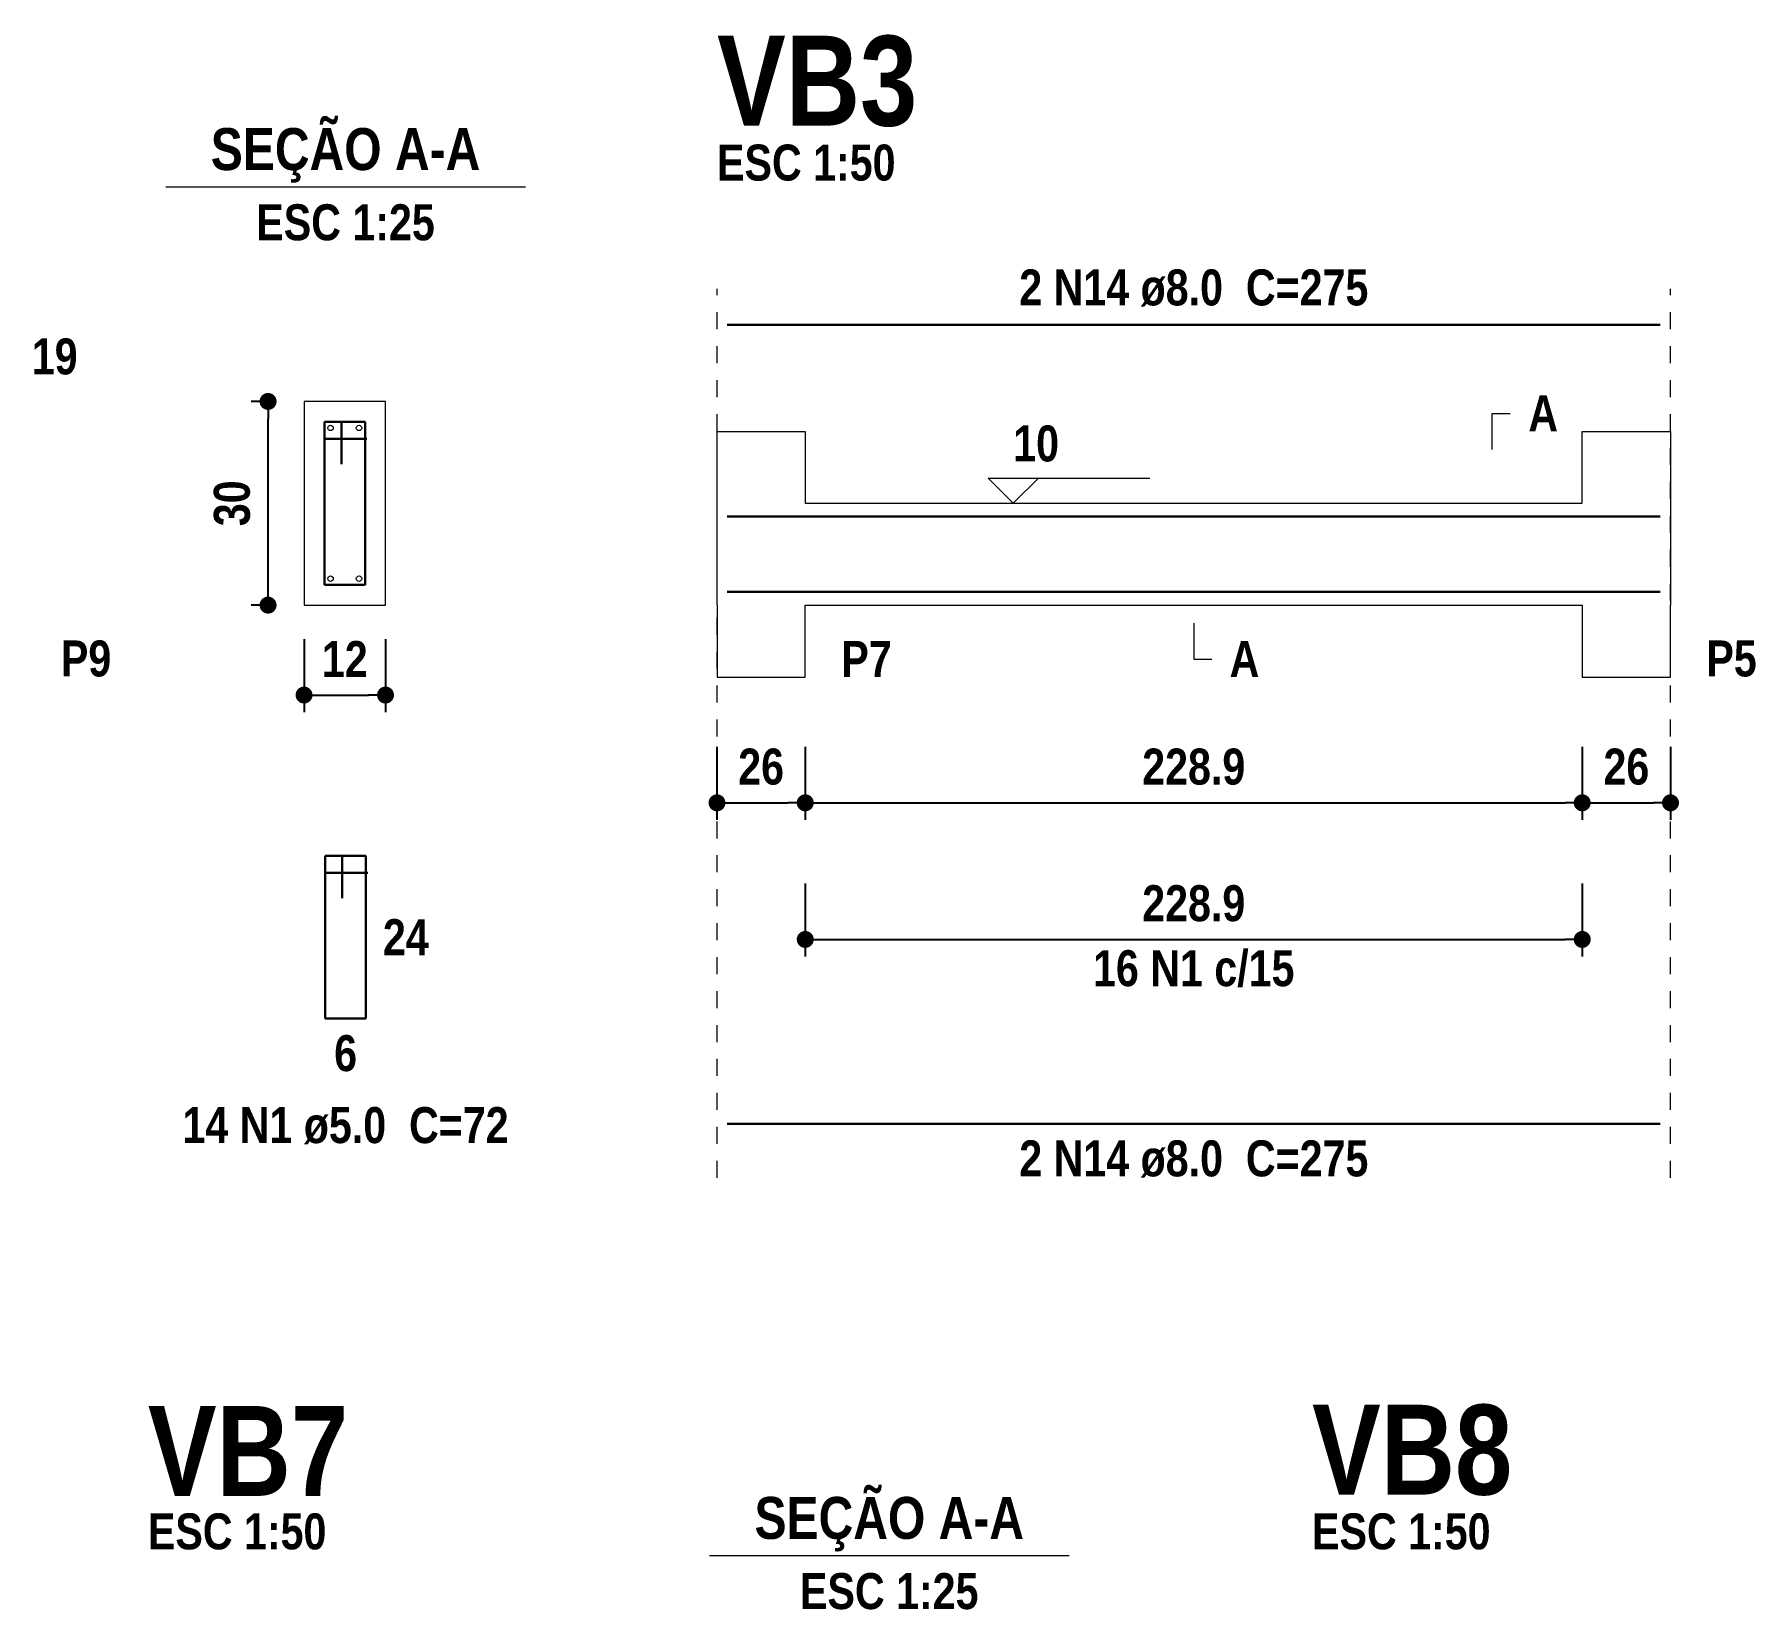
# Model space of a CAD drawing. Header units: millimetres. Extents: x 2249 to 2676, y -663 to -441.
# Drawn here: x 2340.41 to 2350.55, y -543.56 to -534.28 of the extents above; entities that cross this region are included whole.
import ezdxf

# ---------------------------------------------------------------- set-up
doc = ezdxf.new("R2010")
doc.units = ezdxf.units.MM
doc.header["$LTSCALE"] = 0.5
doc.header["$MEASUREMENT"] = 0
doc.header["$PDMODE"] = 34
doc.linetypes.add('DOT2', pattern=[3.175, 0, -3.175])
doc.layers.get('0').update_dxf_attribs({"linetype": 'CONTINUOUS'})
doc.layers.get('DEFPOINTS').update_dxf_attribs({"linetype": 'CONTINUOUS'})
for name, color, linetype, lineweight in [('Descrição da armadura', 7, 'CONTINUOUS', 5), ('DT-Barras na forma', 2, 'CONTINUOUS', 30), ('DT-Barras no corte', 5, 'CONTINUOUS', 5), ('DT-Barras rebatidas', 2, 'CONTINUOUS', 30), ('DT-Cotas', 9, 'CONTINUOUS', 5), ('DT-Forma', 5, 'CONTINUOUS', 5), ('DT-Pontilhado', 9, 'DOT2', 5), ('DT-Textos', 7, 'CONTINUOUS', 5), ('DT-Título', 3, 'CONTINUOUS', 20), ('Textos armaduras', 7, 'CONTINUOUS', 5)]:
    doc.layers.add(name, color=color, linetype=linetype, lineweight=lineweight)
doc.styles.add('ARIAL', font='ARIALNB.TTF')
doc.dimstyles.new('UM_25.000000', dxfattribs={"dimtxt": 0.18, "dimasz": 0.1, "dimexe": 0.1, "dimexo": 0.2, "dimgap": 0, "dimtad": 1, "dimtih": 1, "dimtoh": 1, "dimdec": 1, "dimlfac": 25, "dimzin": 0, "dimdsep": 46, "dimtxsty": 'Standard', "dimblk": 'CLOSED', "dimblk1": 'CLOSED', "dimblk2": 'CLOSED', "dimcen": 0.09, "dimdle": 0.1, "dimadec": 1, "dimazin": 2, "dimtfac": 1, "dimtdec": 4, "dimtofl": 0, "dimtmove": 0, "dimatfit": 3, "dimldrblk": 'CLOSED', "dimfxl": 1, "dimtolj": 1, "dimarcsym": 0})
doc.dimstyles.new('UM_50.000000', dxfattribs={"dimtxt": 0.18, "dimasz": 0.1, "dimexe": 0.1, "dimexo": 0.2, "dimgap": 0, "dimtad": 1, "dimtih": 1, "dimtoh": 1, "dimdec": 1, "dimlfac": 50, "dimzin": 0, "dimdsep": 46, "dimtxsty": 'Standard', "dimblk": 'CLOSED', "dimblk1": 'CLOSED', "dimblk2": 'CLOSED', "dimcen": 0.09, "dimdle": 0.1, "dimadec": 1, "dimazin": 2, "dimtfac": 1, "dimtdec": 4, "dimtofl": 0, "dimtmove": 0, "dimatfit": 3, "dimldrblk": 'CLOSED', "dimfxl": 1, "dimtolj": 1, "dimarcsym": 0})

# ---------------------------------------------------------------- blocks, each defined once
blk = doc.blocks.new('_Dot')
at = {"color": 0, "linetype": 'ByBlock', "lineweight": -2}
blk.add_line((-0.5, 0), (-1, 0), dxfattribs=at)
at = {"color": 0, "linetype": 'ByBlock', "const_width": 0.5}
blk.add_lwpolyline([(-0.25, 0, 1), (0.25, 0, 1)], format="xyb", close=True, dxfattribs=at)
blk = doc.blocks.new('*D208')
at = {"layer": 'DEFPOINTS', "color": 0, "transparency": 16777216}
for p in [(2341.79, -536.439), (2342.002, -536.439), (2342.002, -537.639)]:
    blk.add_point(p, dxfattribs=at)
at = {"layer": 'DT-Cotas', "color": 0, "lineweight": -2, "transparency": 16777216}
for p, q in [((2341.802, -536.439), (2341.69, -536.439)), ((2341.79, -537.539), (2341.79, -536.539)), ((2341.802, -537.639), (2341.69, -537.639))]:
    blk.add_line(p, q, dxfattribs=at)
at = {"layer": 'DT-Cotas', "color": 0, "lineweight": -2, "transparency": 16777216, "xscale": 0.1, "yscale": 0.1, "zscale": 0.1}
for p, rotation in [((2341.79, -536.439), 90), ((2341.79, -537.639), 270)]:
    blk.add_blockref('_Dot', p, dxfattribs=dict(at, rotation=rotation))
at = {"layer": 'DT-Cotas', "transparency": 16777216, "insert": (2341.578, -537.039), "char_height": 0.2118, "attachment_point": 5, "rotation": 90, "style": 'ARIAL'}
blk.add_mtext('\\A1;30', dxfattribs=at)
blk = doc.blocks.new('DOT')
at = {"color": 210}
for p, q in [((-1, 0), (1, 0)), ((0, 1), (0, -1))]:
    blk.add_line(p, q, dxfattribs=at)
blk.add_circle((0, 0), 0.25, dxfattribs=at)
blk = doc.blocks.new('*D209')
at = {"layer": 'DEFPOINTS', "color": 0, "transparency": 16777216}
for p in [(2342.002, -537.639), (2342.482, -537.639), (2342.482, -538.169)]:
    blk.add_point(p, dxfattribs=at)
at = {"layer": 'DT-Cotas', "color": 0, "lineweight": -2, "transparency": 16777216}
for p, q in [((2342.002, -537.839), (2342.002, -538.269)), ((2342.482, -537.839), (2342.482, -538.269)), ((2342.102, -538.169), (2342.382, -538.169))]:
    blk.add_line(p, q, dxfattribs=at)
at = {"layer": 'DT-Cotas', "color": 0, "lineweight": -2, "transparency": 16777216, "xscale": 0.1, "yscale": 0.1, "zscale": 0.1, "rotation": 180}
blk.add_blockref('_Dot', (2342.002, -538.169), dxfattribs=at)
at = {"layer": 'DT-Cotas', "color": 0, "lineweight": -2, "transparency": 16777216, "xscale": 0.1, "yscale": 0.1, "zscale": 0.1}
blk.add_blockref('_Dot', (2342.482, -538.169), dxfattribs=at)
at = {"layer": 'DT-Cotas', "transparency": 16777216, "insert": (2342.242, -537.957), "char_height": 0.2118, "attachment_point": 5, "rotation": 0.0057, "style": 'ARIAL'}
blk.add_mtext('\\A1;12', dxfattribs=at)
blk = doc.blocks.new('*D211')
at = {"layer": 'DEFPOINTS', "color": 0, "transparency": 16777216}
for p in [(2344.435, -538.274), (2344.955, -538.274), (2344.955, -538.804)]:
    blk.add_point(p, dxfattribs=at)
at = {"layer": 'DT-Cotas', "color": 0, "lineweight": -2, "transparency": 16777216}
for p, q in [((2344.435, -538.474), (2344.435, -538.904)), ((2344.955, -538.474), (2344.955, -538.904)), ((2344.535, -538.804), (2344.855, -538.804))]:
    blk.add_line(p, q, dxfattribs=at)
at = {"layer": 'DT-Cotas', "color": 0, "lineweight": -2, "transparency": 16777216, "xscale": 0.1, "yscale": 0.1, "zscale": 0.1, "rotation": 180}
blk.add_blockref('_Dot', (2344.435, -538.804), dxfattribs=at)
at = {"layer": 'DT-Cotas', "color": 0, "lineweight": -2, "transparency": 16777216, "xscale": 0.1, "yscale": 0.1, "zscale": 0.1}
blk.add_blockref('_Dot', (2344.955, -538.804), dxfattribs=at)
at = {"layer": 'DT-Cotas', "transparency": 16777216, "insert": (2344.695, -538.592), "char_height": 0.2118, "attachment_point": 5, "rotation": 0.0057, "style": 'ARIAL'}
blk.add_mtext('\\A1;26', dxfattribs=at)
blk = doc.blocks.new('*D212')
at = {"layer": 'DEFPOINTS', "color": 0, "transparency": 16777216}
for p in [(2344.955, -538.274), (2349.533, -538.274), (2349.533, -538.804)]:
    blk.add_point(p, dxfattribs=at)
at = {"layer": 'DT-Cotas', "color": 0, "lineweight": -2, "transparency": 16777216}
for p, q in [((2344.955, -538.474), (2344.955, -538.904)), ((2349.533, -538.474), (2349.533, -538.904)), ((2345.055, -538.804), (2349.433, -538.804))]:
    blk.add_line(p, q, dxfattribs=at)
at = {"layer": 'DT-Cotas', "color": 0, "lineweight": -2, "transparency": 16777216, "xscale": 0.1, "yscale": 0.1, "zscale": 0.1, "rotation": 180}
blk.add_blockref('_Dot', (2344.955, -538.804), dxfattribs=at)
at = {"layer": 'DT-Cotas', "color": 0, "lineweight": -2, "transparency": 16777216, "xscale": 0.1, "yscale": 0.1, "zscale": 0.1}
blk.add_blockref('_Dot', (2349.533, -538.804), dxfattribs=at)
at = {"layer": 'DT-Cotas', "transparency": 16777216, "insert": (2347.244, -538.592), "char_height": 0.2118, "attachment_point": 5, "rotation": 0.0057, "style": 'ARIAL'}
blk.add_mtext('\\A1;228.9', dxfattribs=at)
blk = doc.blocks.new('*D213')
at = {"layer": 'DEFPOINTS', "color": 0, "transparency": 16777216}
for p in [(2349.533, -538.274), (2350.053, -538.274), (2350.053, -538.804)]:
    blk.add_point(p, dxfattribs=at)
at = {"layer": 'DT-Cotas', "color": 0, "lineweight": -2, "transparency": 16777216}
for p, q in [((2349.533, -538.474), (2349.533, -538.904)), ((2350.053, -538.474), (2350.053, -538.904)), ((2349.633, -538.804), (2349.953, -538.804))]:
    blk.add_line(p, q, dxfattribs=at)
at = {"layer": 'DT-Cotas', "color": 0, "lineweight": -2, "transparency": 16777216, "xscale": 0.1, "yscale": 0.1, "zscale": 0.1, "rotation": 180}
blk.add_blockref('_Dot', (2349.533, -538.804), dxfattribs=at)
at = {"layer": 'DT-Cotas', "color": 0, "lineweight": -2, "transparency": 16777216, "xscale": 0.1, "yscale": 0.1, "zscale": 0.1}
blk.add_blockref('_Dot', (2350.053, -538.804), dxfattribs=at)
at = {"layer": 'DT-Cotas', "transparency": 16777216, "insert": (2349.793, -538.592), "char_height": 0.2118, "attachment_point": 5, "rotation": 0.0057, "style": 'ARIAL'}
blk.add_mtext('\\A1;26', dxfattribs=at)
blk = doc.blocks.new('*D216')
at = {"layer": 'DEFPOINTS', "color": 0, "transparency": 16777216}
for p in [(2344.955, -539.079), (2349.533, -539.079), (2349.533, -539.609)]:
    blk.add_point(p, dxfattribs=at)
at = {"layer": 'DT-Cotas', "color": 0, "lineweight": -2, "transparency": 16777216}
for p, q in [((2344.955, -539.279), (2344.955, -539.709)), ((2349.533, -539.279), (2349.533, -539.709)), ((2345.055, -539.609), (2349.433, -539.609))]:
    blk.add_line(p, q, dxfattribs=at)
at = {"layer": 'DT-Cotas', "color": 0, "lineweight": -2, "transparency": 16777216, "xscale": 0.1, "yscale": 0.1, "zscale": 0.1, "rotation": 180}
blk.add_blockref('_Dot', (2344.955, -539.609), dxfattribs=at)
at = {"layer": 'DT-Cotas', "color": 0, "lineweight": -2, "transparency": 16777216, "xscale": 0.1, "yscale": 0.1, "zscale": 0.1}
blk.add_blockref('_Dot', (2349.533, -539.609), dxfattribs=at)
at = {"layer": 'DT-Cotas', "transparency": 16777216, "insert": (2347.244, -539.397), "char_height": 0.2118, "attachment_point": 5, "rotation": 0.0057, "style": 'ARIAL'}
blk.add_mtext('\\A1;228.9', dxfattribs=at)

msp = doc.modelspace()

# ---------------------------------------------------------------- linework, layer by layer
at = {"layer": 'DT-Barras na forma'}
for p, q in [((2342.2219, -536.5591), (2342.1219, -536.5591)), ((2342.1219, -536.5591), (2342.1219, -537.5191)), ((2342.3619, -536.5591), (2342.1219, -536.5591)), ((2342.1219, -536.5591), (2342.1219, -536.6591)), ((2342.1219, -536.6591), (2342.3719, -536.6591)), ((2342.2219, -536.8091), (2342.2219, -536.5591)), ((2342.3619, -537.5191), (2342.3619, -536.5591)), ((2342.1219, -537.5191), (2342.3619, -537.5191))]:
    msp.add_line(p, q, dxfattribs=at)
for points in [[(2344.4954, -537.1171), (2349.9926, -537.1171)], [(2344.4954, -537.5611), (2349.9926, -537.5611)]]:
    msp.add_lwpolyline(points, dxfattribs=at)
at = {"layer": 'DT-Barras no corte'}
for centre in [(2342.1579, -536.5951), (2342.3259, -536.5951), (2342.1579, -537.4831), (2342.3259, -537.4831)]:
    msp.add_circle(centre, 0.016, dxfattribs=at)
at = {"layer": 'DT-Barras rebatidas'}
for p, q in [((2344.4954, -535.9875), (2349.9926, -535.9875)), ((2342.2269, -539.1158), (2342.1269, -539.1158)), ((2342.1269, -539.1158), (2342.1269, -540.0758)), ((2342.3669, -539.1158), (2342.1269, -539.1158)), ((2342.1269, -539.1158), (2342.1269, -539.2158)), ((2342.2269, -539.3658), (2342.2269, -539.1158)), ((2342.3669, -540.0758), (2342.3669, -539.1158)), ((2342.1269, -539.2158), (2342.3769, -539.2158)), ((2342.1269, -540.0758), (2342.3669, -540.0758)), ((2344.4954, -540.6957), (2349.9926, -540.6957))]:
    msp.add_line(p, q, dxfattribs=at)
at = {"layer": 'DT-Forma'}
for p, q in [((2342.4819, -536.4391), (2342.0019, -536.4391)), ((2342.0019, -536.4391), (2342.0019, -537.6391)), ((2342.4819, -537.6391), (2342.4819, -536.4391)), ((2344.4354, -537.0391), (2344.4354, -536.6155)), ((2344.4354, -536.6155), (2344.9554, -536.6155)), ((2344.9554, -536.6155), (2344.9554, -537.0391)), ((2349.5326, -537.0391), (2349.5326, -536.6155)), ((2349.5326, -536.6155), (2350.0526, -536.6155)), ((2350.0526, -536.6155), (2350.0526, -537.0391)), ((2344.9554, -537.0391), (2349.5326, -537.0391)), ((2342.0019, -537.6391), (2342.4819, -537.6391)), ((2344.4354, -537.6391), (2344.4354, -538.0627)), ((2344.9554, -538.0627), (2344.9554, -537.6391)), ((2344.9554, -537.6391), (2349.5326, -537.6391)), ((2349.5326, -537.6391), (2349.5326, -538.0627)), ((2350.0526, -538.0627), (2350.0526, -537.6391)), ((2344.4354, -538.0627), (2344.9554, -538.0627)), ((2349.5326, -538.0627), (2350.0526, -538.0627))]:
    msp.add_line(p, q, dxfattribs=at)
at = {"layer": 'DT-Forma', "linetype": 'Continuous'}
for p, q in [((2344.4354, -537.6391), (2344.4354, -537.0391)), ((2350.0526, -537.0391), (2350.0526, -537.6391))]:
    msp.add_line(p, q, dxfattribs=at)
at = {"layer": 'DT-Pontilhado', "ltscale": 0.05}
for p, q in [((2344.4354, -541.0134), (2344.4354, -535.7757)), ((2350.0526, -541.0134), (2350.0526, -535.7757))]:
    msp.add_line(p, q, dxfattribs=at)
at = {"layer": 'DT-Textos'}
for p, q in [((2341.1879, -535.1742), (2343.3059, -535.1742)), ((2344.3915, -543.2397), (2346.5095, -543.2397))]:
    msp.add_line(p, q, dxfattribs=at)
for points in [[(2349.0031, -536.7214), (2349.0031, -536.5096), (2349.109, -536.5096)], [(2346.3285, -536.8908), (2346.1803, -537.0391), (2346.032, -536.8908), (2346.9851, -536.8908)], [(2347.244, -537.745), (2347.244, -537.9568), (2347.3499, -537.9568)]]:
    msp.add_lwpolyline(points, dxfattribs=at)

# ---------------------------------------------------------------- texts
at = {"layer": 'Descrição da armadura', "char_height": 0.2118, "attachment_point": 8, "line_spacing_factor": 0.9, "style": 'ARIAL'}
for s, insert, width in [('2 N14 ø8.0  C=275', (2347.2444, -535.8812), 4.32072), ('16 N1 c/15', (2347.244, -539.8905), 2.5416), ('14 N1 ø5.0  C=72', (2342.2464, -540.8172), 4.06656), ('2 N14 ø8.0  C=275', (2347.2444, -541.0132), 4.32072)]:
    msp.add_mtext(s, dxfattribs=dict(at, insert=insert, width=width))
at = {"layer": 'DT-Textos', "line_spacing_factor": 0.798, "style": 'ARIAL'}
for s, insert, char_height, width, attachment_point in [('SEÇÃO A-A', (2342.2464, -535.1501), 0.2471, 2.66868, 8), ('ESC 1:50', (2344.4354, -535.1402), 0.2118, 2.03328, 7), ('ESC 1:25', (2342.2464, -535.4922), 0.2118, 2.03328, 8), ('A', (2349.2154, -536.6152), 0.2118, 0.25416, 7), ('10', (2346.1804, -536.7952), 0.2118, 0.50832, 7), ('P9', (2340.5694, -538.0622), 0.2118, 0.50832, 7), ('P7', (2345.1674, -538.0622), 0.2118, 0.50832, 7), ('A', (2347.4554, -538.0622), 0.2118, 0.25416, 7), ('P5', (2350.2644, -538.0622), 0.2118, 0.50832, 7), ('SEÇÃO A-A', (2345.45, -543.2156), 0.2471, 2.66868, 8), ('ESC 1:50', (2341.082, -543.2057), 0.2118, 2.03328, 7), ('ESC 1:50', (2347.9411, -543.2057), 0.2118, 2.03328, 7), ('ESC 1:25', (2345.45, -543.5577), 0.2118, 2.03328, 8)]:
    msp.add_mtext(s, dxfattribs=dict(at, insert=insert, char_height=char_height, width=width, attachment_point=attachment_point))
at = {"layer": 'DT-Título', "char_height": 0.5295, "width": 1.9062, "attachment_point": 7, "line_spacing_factor": 0.798, "style": 'ARIAL'}
for s, insert in [('VB3', (2344.4354, -534.8223)), ('VB7', (2341.082, -542.8879)), ('VB8', (2347.9411, -542.8879))]:
    msp.add_mtext(s, dxfattribs=dict(at, insert=insert))
at = {"layer": 'Textos armaduras', "char_height": 0.2118, "line_spacing_factor": 0.9, "style": 'ARIAL'}
for s, insert, width, attachment_point in [('19', (2340.398, -536.0675), 0.90832, 1), ('24', (2342.4669, -539.4899), 0.90832, 1), ('6', (2342.2469, -540.173), 0.65416, 2)]:
    msp.add_mtext(s, dxfattribs=dict(at, insert=insert, width=width, attachment_point=attachment_point))

# ---------------------------------------------------------------- dimensions: what is measured, and where the dimension line sits
at = {"layer": 'DT-Cotas'}
dim = msp.add_linear_dim(base=(2341.7901, -536.4391), p1=(2342.0019, -537.6391), p2=(2342.0019, -536.4391), angle=90, dimstyle='UM_25.000000', override={"dimtxt": 0.2118, "dimasz": 0.1, "dimexe": 0.1, "dimexo": 0.2, "dimtad": 1, "dimtih": 0, "dimtoh": 0, "dimdec": 1, "dimlfac": 25, "dimzin": 8, "dimtxsty": 'ARIAL', "dimblk": 'Dot', "dimblk1": 'Dot', "dimblk2": 'Dot', "dimsah": 1, "dimdle": 0.1, "dimse1": 0, "dimse2": 0, "dimclrt": 256, "dimadec": 1, "dimazin": 3, "dimtmove": 2, "dimldrblk": 'Dot'}, dxfattribs=at)
dim.commit()
dim.dimension.update_dxf_attribs({"geometry": '*D208', "text_midpoint": (2341.5783, -537.0391), "dimtype": 160, "text_rotation": 90})
for base, p1, p2, dimstyle, override, picture, middle in [((2342.4819, -538.1686), (2342.0019, -537.6391), (2342.4819, -537.6391), 'UM_25.000000', {"dimtxt": 0.2118, "dimasz": 0.1, "dimexe": 0.1, "dimexo": 0.2, "dimtad": 1, "dimtih": 0, "dimtoh": 0, "dimdec": 1, "dimlfac": 25, "dimzin": 8, "dimtxsty": 'ARIAL', "dimblk": 'Dot', "dimblk1": 'Dot', "dimblk2": 'Dot', "dimsah": 1, "dimdle": 0.1, "dimse1": 0, "dimse2": 0, "dimclrt": 256, "dimadec": 1, "dimazin": 3, "dimtmove": 2, "dimldrblk": 'Dot'}, '*D209', (2342.2419, -537.9568)), ((2344.9554, -538.804), (2344.4354, -538.2745), (2344.9554, -538.2745), 'UM_50.000000', {"dimtxt": 0.2118, "dimasz": 0.1, "dimexe": 0.1, "dimexo": 0.2, "dimtad": 1, "dimtih": 0, "dimtoh": 0, "dimdec": 1, "dimlfac": 50, "dimzin": 8, "dimtxsty": 'ARIAL', "dimblk": 'Dot', "dimblk1": 'Dot', "dimblk2": 'Dot', "dimsah": 1, "dimdle": 0.1, "dimse1": 0, "dimse2": 0, "dimclrt": 256, "dimadec": 1, "dimazin": 3, "dimtmove": 2, "dimldrblk": 'Dot'}, '*D211', (2344.6954, -538.5922)), ((2349.5326, -538.804), (2344.9554, -538.2745), (2349.5326, -538.2745), 'UM_50.000000', {"dimtxt": 0.2118, "dimasz": 0.1, "dimexe": 0.1, "dimexo": 0.2, "dimtad": 1, "dimtih": 0, "dimtoh": 0, "dimdec": 1, "dimlfac": 50, "dimzin": 8, "dimtxsty": 'ARIAL', "dimblk": 'Dot', "dimblk1": 'Dot', "dimblk2": 'Dot', "dimsah": 1, "dimdle": 0.1, "dimse1": 0, "dimse2": 0, "dimclrt": 256, "dimadec": 1, "dimazin": 3, "dimtmove": 2, "dimldrblk": 'Dot'}, '*D212', (2347.244, -538.5922)), ((2350.0526, -538.804), (2349.5326, -538.2745), (2350.0526, -538.2745), 'UM_50.000000', {"dimtxt": 0.2118, "dimasz": 0.1, "dimexe": 0.1, "dimexo": 0.2, "dimtad": 1, "dimtih": 0, "dimtoh": 0, "dimdec": 1, "dimlfac": 50, "dimzin": 8, "dimtxsty": 'ARIAL', "dimblk": 'Dot', "dimblk1": 'Dot', "dimblk2": 'Dot', "dimsah": 1, "dimdle": 0.1, "dimse1": 0, "dimse2": 0, "dimclrt": 256, "dimadec": 1, "dimazin": 3, "dimtmove": 2, "dimldrblk": 'Dot'}, '*D213', (2349.7926, -538.5922)), ((2349.5326, -539.6088), (2344.9554, -539.0793), (2349.5326, -539.0793), 'UM_50.000000', {"dimtxt": 0.2118, "dimasz": 0.1, "dimexe": 0.1, "dimexo": 0.2, "dimtad": 1, "dimtih": 0, "dimtoh": 0, "dimdec": 1, "dimlfac": 50, "dimzin": 8, "dimtxsty": 'ARIAL', "dimblk": 'Dot', "dimblk1": 'Dot', "dimblk2": 'Dot', "dimsah": 1, "dimdle": 0.1, "dimse1": 0, "dimse2": 0, "dimclrt": 256, "dimadec": 1, "dimazin": 3, "dimtmove": 2, "dimldrblk": 'Dot'}, '*D216', (2347.244, -539.397))]:
    dim = msp.add_linear_dim(base=base, p1=p1, p2=p2, dimstyle=dimstyle, override=override, dxfattribs=at)
    dim.commit()
    dim.dimension.update_dxf_attribs({"geometry": picture, "text_midpoint": middle, "dimtype": 160, "text_rotation": 0.00573})

doc.saveas('drawing.dxf')
